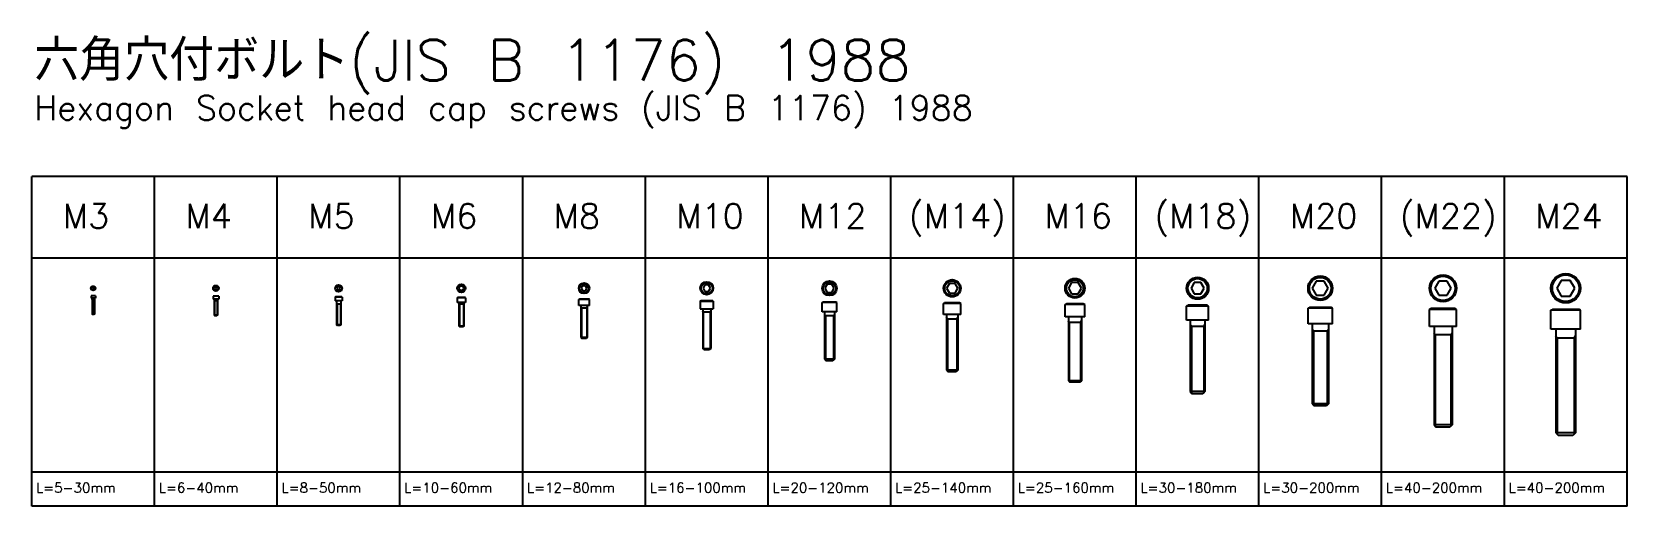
# Model space of a CAD drawing. Extents: x -344 to 1606, y -435 to 144.
import ezdxf

# ---------------------------------------------------------------- set-up
doc = ezdxf.new("R2010")
doc.units = 0
doc.header["$MEASUREMENT"] = 0
for name, color, linetype in [('Layer1', 5, 'CONTINUOUS'), ('Layer3', 4, 'CONTINUOUS'), ('Layer4', 6, 'CONTINUOUS')]:
    doc.layers.add(name, color=color, linetype=linetype)
doc.styles.get("Standard").update_dxf_attribs({"font": 'txt', "bigfont": 'bigfont'})

msp = doc.modelspace()

# ---------------------------------------------------------------- linework, layer by layer
at = {"layer": 'Layer1'}
for p, q in [((1606.4, -32.3), (-343.6, -32.3)), ((-343.6, -435), (-343.6, -32.3)), ((-193.6, -435), (-193.6, -32.3)), ((-43.6, -435), (-43.6, -32.3)), ((106.4, -435), (106.4, -32.3)), ((256.4, -435), (256.4, -32.3)), ((406.4, -435), (406.4, -32.3)), ((556.4, -435), (556.4, -32.3)), ((706.4, -435), (706.4, -32.3)), ((856.4, -435), (856.4, -32.3)), ((1006.4, -435), (1006.4, -32.3)), ((1156.4, -435), (1156.4, -32.3)), ((1306.4, -435), (1306.4, -32.3)), ((1456.4, -435), (1456.4, -32.3)), ((1606.4, -435), (1606.4, -32.3)), ((1606.4, -132.3), (-343.6, -132.3)), ((1606.4, -393.7), (-343.6, -393.7)), ((1606.4, -435), (-343.6, -435))]:
    msp.add_line(p, q, dxfattribs=at)
at = {"layer": 'Layer3'}
for p, q in [((-269.3, -167.6), (-270, -168.9)), ((-270, -168.9), (-269.3, -170.1)), ((-267.8, -167.6), (-269.3, -167.6)), ((-269.3, -170.1), (-267.8, -170.1)), ((-267.1, -168.9), (-267.8, -167.6)), ((-267.8, -170.1), (-267.1, -168.9)), ((-119.4, -167.4), (-120.3, -168.9)), ((-120.3, -168.9), (-119.4, -170.4)), ((-117.7, -167.4), (-119.4, -167.4)), ((-119.4, -170.4), (-117.7, -170.4)), ((-116.8, -168.9), (-117.7, -167.4)), ((-117.7, -170.4), (-116.8, -168.9)), ((30.3, -166.9), (29.1, -168.9)), ((29.1, -168.9), (30.3, -170.9)), ((32.6, -166.9), (30.3, -166.9)), ((30.3, -170.9), (32.6, -170.9)), ((33.7, -168.9), (32.6, -166.9)), ((32.6, -170.9), (33.7, -168.9)), ((180, -166.4), (178.5, -168.9)), ((178.5, -168.9), (180, -171.4)), ((182.9, -166.4), (180, -166.4)), ((180, -171.4), (182.9, -171.4)), ((184.3, -168.9), (182.9, -166.4)), ((182.9, -171.4), (184.3, -168.9)), ((329.7, -165.9), (328, -168.9)), ((328, -168.9), (329.7, -171.9)), ((333.2, -165.9), (329.7, -165.9)), ((329.7, -171.9), (333.2, -171.9)), ((334.9, -168.9), (333.2, -165.9)), ((333.2, -171.9), (334.9, -168.9)), ((479.1, -164.9), (476.8, -168.9)), ((476.8, -168.9), (479.1, -172.9)), ((483.7, -164.9), (479.1, -164.9)), ((479.1, -172.9), (483.7, -172.9)), ((486.1, -168.9), (483.7, -164.9)), ((483.7, -172.9), (486.1, -168.9)), ((628.5, -163.9), (625.7, -168.9)), ((625.7, -168.9), (628.5, -173.9)), ((634.3, -163.9), (628.5, -163.9)), ((628.5, -173.9), (634.3, -173.9)), ((637.2, -168.9), (634.3, -163.9)), ((634.3, -173.9), (637.2, -168.9)), ((778, -162.9), (774.5, -168.9)), ((774.5, -168.9), (778, -174.9)), ((784.9, -162.9), (778, -162.9)), ((778, -174.9), (784.9, -174.9)), ((788.4, -168.9), (784.9, -162.9)), ((784.9, -174.9), (788.4, -168.9)), ((927.4, -161.9), (923.4, -168.9)), ((923.4, -168.9), (927.4, -175.9)), ((935.5, -161.9), (927.4, -161.9)), ((939.5, -168.9), (935.5, -161.9)), ((935.5, -175.9), (939.5, -168.9)), ((1077.4, -161.9), (1073.4, -168.9)), ((1073.4, -168.9), (1077.4, -175.9)), ((1085.5, -161.9), (1077.4, -161.9)), ((1089.5, -168.9), (1085.5, -161.9)), ((1085.5, -175.9), (1089.5, -168.9)), ((1226.5, -160.4), (1221.6, -168.9)), ((1221.6, -168.9), (1226.5, -177.4)), ((1236.3, -160.4), (1226.5, -160.4)), ((1241.2, -168.9), (1236.3, -160.4)), ((1236.3, -177.4), (1241.2, -168.9)), ((1376.5, -160.4), (1371.6, -168.9)), ((1371.6, -168.9), (1376.5, -177.4)), ((1386.3, -160.4), (1376.5, -160.4)), ((1391.2, -168.9), (1386.3, -160.4)), ((1386.3, -177.4), (1391.2, -168.9)), ((1525.9, -159.4), (1520.5, -168.9)), ((1520.5, -168.9), (1525.9, -178.4)), ((1536.9, -159.4), (1525.9, -159.4)), ((1542.4, -168.9), (1536.9, -159.4)), ((1536.9, -178.4), (1542.4, -168.9)), ((-271.3, -178.3), (-271, -178.1)), ((-265.8, -178.3), (-271.3, -178.3)), ((-271.3, -178.3), (-271.3, -181.1)), ((-265.8, -181.1), (-271.3, -181.1)), ((-266.2, -178.1), (-271, -178.1)), ((-270.1, -181.1), (-270.1, -200.5)), ((-269.8, -183.1), (-270.1, -182.7)), ((-267.1, -183.1), (-270.1, -183.1)), ((-269.8, -183.1), (-269.8, -200.8)), ((-267.3, -183.1), (-267.1, -182.7)), ((-267.3, -183.1), (-267.3, -200.8)), ((-267.1, -181.1), (-267.1, -200.5)), ((-265.8, -178.3), (-266.2, -178.1)), ((-265.8, -178.3), (-265.8, -181.1)), ((-122.1, -178.7), (-121.5, -178.4)), ((-115.1, -178.7), (-122.1, -178.7)), ((-122.1, -178.7), (-122.1, -182.4)), ((-115.1, -182.4), (-122.1, -182.4)), ((-115.6, -178.4), (-121.5, -178.4)), ((-120.6, -182.4), (-120.6, -201.6)), ((-120.2, -184.4), (-120.6, -183.8)), ((-116.6, -184.4), (-120.6, -184.4)), ((-120.2, -184.4), (-120.2, -202)), ((-116.9, -184.4), (-116.6, -183.8)), ((-116.9, -184.4), (-116.9, -202)), ((-116.6, -182.4), (-116.6, -201.6)), ((-115.1, -178.7), (-115.6, -178.4)), ((-115.1, -178.7), (-115.1, -182.4)), ((27.2, -179.7), (27.7, -179.4)), ((35.7, -179.7), (27.2, -179.7)), ((27.2, -179.7), (27.2, -184.4)), ((35.7, -184.4), (27.2, -184.4)), ((35.2, -179.4), (27.7, -179.4)), ((28.9, -184.4), (28.9, -213.5)), ((29.4, -188.4), (28.9, -187.7)), ((33.9, -188.4), (28.9, -188.4)), ((29.4, -188.4), (29.4, -214)), ((33.5, -188.4), (33.9, -187.7)), ((33.5, -188.4), (33.5, -214)), ((33.9, -184.4), (33.9, -213.5)), ((35.7, -179.7), (35.2, -179.4)), ((35.7, -179.7), (35.7, -184.4)), ((176.4, -180.6), (177.1, -180.2)), ((186.4, -180.6), (176.4, -180.6)), ((176.4, -180.6), (176.4, -186.2)), ((186.4, -186.2), (176.4, -186.2)), ((185.7, -180.2), (177.1, -180.2)), ((178.4, -186.2), (178.4, -215.2)), ((179, -188.2), (178.4, -187.2)), ((184.4, -188.2), (178.4, -188.2)), ((179, -188.2), (179, -215.7)), ((183.9, -188.2), (184.4, -187.2)), ((183.9, -188.2), (183.9, -215.7)), ((184.4, -186.2), (184.4, -215.2)), ((186.4, -180.6), (185.7, -180.2)), ((186.4, -180.6), (186.4, -186.2)), ((324.9, -182.6), (325.8, -182.1)), ((337.9, -182.6), (324.9, -182.6)), ((324.9, -190.1), (324.9, -182.6)), ((337.9, -190.1), (324.9, -190.1)), ((337.1, -182.1), (325.8, -182.1)), ((327.4, -190.1), (327.4, -228.9)), ((328.2, -193.1), (327.4, -191.8)), ((335.4, -193.1), (327.4, -193.1)), ((328.2, -193.1), (328.2, -229.6)), ((334.7, -193.1), (335.4, -191.8)), ((334.7, -193.1), (334.7, -229.6)), ((335.4, -190.1), (335.4, -228.9)), ((337.9, -182.6), (337.1, -182.1)), ((337.9, -190.1), (337.9, -182.6)), ((473.4, -184.5), (474.5, -183.9)), ((473.4, -184.5), (489.4, -184.5)), ((473.4, -184.5), (473.4, -193.9)), ((473.4, -193.9), (489.4, -193.9)), ((474.5, -183.9), (488.4, -183.9)), ((476.4, -193.9), (476.4, -242.4)), ((486.4, -193.9), (486.4, -242.4)), ((489.4, -184.5), (488.4, -183.9)), ((489.4, -184.5), (489.4, -193.9)), ((622.4, -186.4), (623.6, -185.7)), ((640.4, -186.4), (622.4, -186.4)), ((622.4, -197.7), (622.4, -186.4)), ((639.2, -185.7), (623.6, -185.7)), ((640.4, -186.4), (639.2, -185.7)), ((640.4, -197.7), (640.4, -186.4)), ((770.9, -187.6), (772.3, -186.8)), ((791.9, -187.6), (770.9, -187.6)), ((770.9, -200.8), (770.9, -187.6)), ((790.7, -186.8), (772.1, -186.8)), ((791.9, -187.6), (790.5, -186.8)), ((791.9, -200.8), (791.9, -187.6)), ((919.4, -188.8), (921.2, -187.8)), ((943.4, -188.8), (919.4, -188.8)), ((919.4, -203.8), (919.4, -188.8)), ((941.7, -187.8), (921.2, -187.8)), ((927.4, -175.9), (935.5, -175.9)), ((943.4, -188.8), (941.7, -187.8)), ((943.4, -203.8), (943.4, -188.8)), ((1067.9, -190.7), (1069.7, -189.7)), ((1067.9, -207.7), (1067.9, -190.7)), ((1094.9, -190.7), (1067.9, -190.7)), ((1093.2, -189.7), (1069.7, -189.7)), ((1077.4, -175.9), (1085.5, -175.9)), ((1094.9, -190.7), (1093.2, -189.7)), ((1094.9, -207.7), (1094.9, -190.7)), ((1216.4, -193.4), (1218.2, -192.4)), ((1246.4, -193.4), (1216.4, -193.4)), ((1216.4, -212.4), (1216.4, -193.4)), ((1244.7, -192.4), (1218.2, -192.4)), ((1226.5, -177.4), (1236.3, -177.4)), ((1246.4, -193.4), (1244.7, -192.4)), ((1246.4, -212.4), (1246.4, -193.4)), ((1364.9, -194.7), (1366.7, -193.7)), ((1364.9, -215.7), (1364.9, -194.7)), ((1397.9, -194.7), (1364.9, -194.7)), ((1396.2, -193.7), (1366.7, -193.7)), ((1376.5, -177.4), (1386.3, -177.4)), ((1397.9, -194.7), (1396.2, -193.7)), ((1397.9, -215.7), (1397.9, -194.7)), ((1513.4, -195.8), (1515.2, -194.8)), ((1547.7, -194.8), (1515.2, -194.8)), ((1525.9, -178.4), (1536.9, -178.4)), ((1549.4, -195.8), (1547.7, -194.8)), ((-267.1, -200.5), (-270.1, -200.5)), ((-270.1, -200.5), (-269.5, -201.1)), ((-267.7, -201.1), (-269.5, -201.1)), ((-267.1, -200.5), (-267.7, -201.1)), ((-116.6, -201.6), (-120.6, -201.6)), ((-120.6, -201.6), (-119.8, -202.4)), ((-117.4, -202.4), (-119.8, -202.4)), ((-116.6, -201.6), (-117.4, -202.4)), ((33.9, -213.5), (28.9, -213.5)), ((29.8, -214.4), (28.9, -213.5)), ((33, -214.4), (29.8, -214.4)), ((33.9, -213.5), (33, -214.4)), ((477.2, -197.9), (476.4, -196.4)), ((476.4, -197.9), (486.4, -197.9)), ((477.2, -197.9), (477.2, -243.2)), ((485.6, -197.9), (486.4, -196.4)), ((485.6, -197.9), (485.6, -243.2)), ((640.4, -197.7), (622.4, -197.7)), ((625.4, -197.7), (625.4, -255.7)), ((626.4, -202.7), (625.4, -201)), ((637.4, -202.7), (625.4, -202.7)), ((626.4, -202.7), (626.4, -256.7)), ((636.4, -202.7), (637.4, -201)), ((636.4, -202.7), (636.4, -256.7)), ((637.4, -197.7), (637.4, -255.7)), ((791.9, -200.8), (770.9, -200.8)), ((774.4, -200.8), (774.4, -268.8)), ((775.6, -206.8), (774.4, -204.7)), ((788.4, -206.8), (774.4, -206.8)), ((775.6, -206.8), (775.6, -270)), ((787.2, -206.8), (788.4, -204.7)), ((787.2, -206.8), (787.2, -270)), ((788.4, -200.8), (788.4, -268.8)), ((943.4, -203.8), (919.4, -203.8)), ((923.4, -203.8), (923.4, -281.8)), ((924.6, -210.8), (923.4, -208.7)), ((939.4, -210.8), (923.4, -210.8)), ((924.6, -210.8), (924.6, -283)), ((938.2, -210.8), (939.4, -208.7)), ((938.2, -210.8), (938.2, -283)), ((939.4, -203.8), (939.4, -281.8)), ((1094.9, -207.7), (1067.9, -207.7)), ((1072.4, -207.7), (1072.4, -295.2)), ((1073.9, -215.7), (1072.4, -213.1)), ((1088.9, -215.7), (1090.4, -213.1)), ((1090.4, -207.7), (1090.4, -295.2)), ((1246.4, -212.4), (1216.4, -212.4)), ((1221.4, -212.4), (1221.4, -309.9)), ((1241.4, -212.4), (1241.4, -309.9)), ((1513.4, -218.8), (1513.4, -195.8)), ((1549.4, -195.8), (1513.4, -195.8)), ((1549.4, -218.8), (1549.4, -195.8)), ((183.9, -215.2), (178.4, -215.2)), ((178.4, -215.2), (179.4, -216.2)), ((183.4, -216.2), (179.4, -216.2)), ((184.4, -215.2), (183.4, -216.2)), ((334.7, -228.9), (327.4, -228.9)), ((327.4, -228.9), (328.6, -230.1)), ((334.2, -230.1), (328.6, -230.1)), ((335.4, -228.9), (334.2, -230.1)), ((1090.4, -215.7), (1072.4, -215.7)), ((1073.9, -215.7), (1073.9, -296.7)), ((1088.9, -215.7), (1088.9, -296.7)), ((1222.9, -221.4), (1221.4, -218.8)), ((1241.4, -221.4), (1221.4, -221.4)), ((1222.9, -221.4), (1222.9, -311.4)), ((1239.9, -221.4), (1241.4, -218.8)), ((1239.9, -221.4), (1239.9, -311.4)), ((1397.9, -215.7), (1364.9, -215.7)), ((1370.4, -215.7), (1370.4, -335.7)), ((1371.8, -225.7), (1370.4, -223.4)), ((1392.4, -225.7), (1370.4, -225.7)), ((1371.8, -225.7), (1371.8, -337.1)), ((1391.1, -225.7), (1392.4, -223.4)), ((1391.1, -225.7), (1391.1, -337.1)), ((1392.4, -215.7), (1392.4, -335.7)), ((1549.4, -218.8), (1513.4, -218.8)), ((1519.4, -218.8), (1519.4, -345.5)), ((1521.1, -229.8), (1519.4, -226.9)), ((1543.4, -229.8), (1519.4, -229.8)), ((1521.1, -229.8), (1521.1, -347.1)), ((1541.8, -229.8), (1543.4, -226.9)), ((1541.8, -229.8), (1541.8, -347.1)), ((1543.4, -218.8), (1543.4, -345.5)), ((477.9, -243.9), (476.4, -242.4)), ((476.4, -242.4), (485.6, -242.4)), ((477.9, -243.9), (484.9, -243.9)), ((486.4, -242.4), (484.9, -243.9)), ((636.4, -255.7), (625.4, -255.7)), ((625.4, -255.7), (627.4, -257.7)), ((635.4, -257.7), (627.4, -257.7)), ((637.4, -255.7), (635.4, -257.7)), ((788.4, -268.8), (774.4, -268.8)), ((774.4, -268.8), (776.4, -270.8)), ((786.4, -270.8), (776.4, -270.8)), ((788.4, -268.8), (786.4, -270.8)), ((939.4, -281.8), (923.4, -281.8)), ((923.4, -281.8), (925.4, -283.8)), ((937.4, -283.8), (925.4, -283.8)), ((939.4, -281.8), (937.4, -283.8)), ((1090.4, -295.2), (1072.4, -295.2)), ((1072.4, -295.2), (1074.9, -297.7)), ((1087.9, -297.7), (1074.9, -297.7)), ((1090.4, -295.2), (1087.9, -297.7)), ((1241.4, -309.9), (1221.4, -309.9)), ((1221.4, -309.9), (1223.9, -312.4)), ((1241.4, -309.9), (1238.9, -312.4)), ((1238.9, -312.4), (1223.9, -312.4)), ((1392.4, -335.7), (1370.4, -335.7)), ((1370.4, -335.7), (1373.1, -338.4)), ((1389.7, -338.4), (1373.1, -338.4)), ((1392.4, -335.7), (1389.7, -338.4)), ((1543.4, -345.5), (1519.4, -345.5)), ((1519.4, -345.5), (1522.7, -348.8)), ((1540.1, -348.8), (1522.7, -348.8)), ((1543.4, -345.5), (1540.1, -348.8))]:
    msp.add_line(p, q, dxfattribs=at)
for centre, radius in [((1081.4, -168.9), 13.5), ((1231.4, -168.9), 15), ((1231.4, -168.9), 13.3), ((1381.4, -168.9), 16.5), ((1381.4, -168.9), 14.8), ((1531.4, -168.9), 18), ((1531.4, -168.9), 16.3), ((-268.6, -168.9), 2.75), ((-268.6, -168.9), 2.4), ((-118.6, -168.9), 3.5), ((-118.6, -168.9), 2.98), ((31.4, -168.9), 4.25), ((31.4, -168.9), 3.73), ((181.4, -168.9), 5), ((181.4, -168.9), 4.31), ((331.4, -168.9), 6.5), ((331.4, -168.9), 5.63), ((481.4, -168.9), 8), ((481.4, -168.9), 6.96), ((631.4, -168.9), 9), ((631.4, -168.9), 7.79), ((781.4, -168.9), 10.5), ((781.4, -168.9), 9.11), ((931.4, -168.9), 12), ((931.4, -168.9), 10.3), ((1081.4, -168.9), 11.8)]:
    msp.add_circle(centre, radius, dxfattribs=at)

# ---------------------------------------------------------------- texts
at = {"layer": 'Layer4', "attachment_point": 1}
for s, insert, char_height, width in [('六角穴付ボルト{\\Ftxt.shx;(JIS B }1176{\\Ftxt.shx;)}\u30001988', (-340.7, 134.7), 50, 1594.507), ('Hexagon Socket head cap screws (JIS B 1176) 1988', (-340.7, 66.5), 30, 2653.405), ('M3', (-305.7, -65.6), 30, 75.034), ('M4', (-155.7, -65.6), 30, 75.034), ('M5', (-5.7, -65.6), 30, 75.034), ('M6', (144.3, -65.6), 30, 75.034), ('M8', (294.3, -65.6), 30, 75.034), ('M10', (444.3, -65.6), 30, 75.034), ('M12', (594.3, -65.6), 30, 75.034), ('(M14)', (728.7, -65.6), 30, 75.034), ('M16', (894.3, -65.6), 30, 75.034), ('(M18)', (1028.7, -65.6), 30, 75.034), ('M20', (1194.3, -65.6), 30, 75.034), ('(M22)', (1328.7, -65.6), 30, 75.034), ('M24', (1494.3, -65.6), 30, 75.034), ('L=5-30mm', (-338.4, -406.6), 12, 2653.405), ('L=6-40mm', (-188.4, -406.6), 12, 2653.405), ('L=8-50mm', (-38.4, -406.6), 12, 2653.405), ('L=10-60mm', (111.6, -406.6), 12, 2653.405), ('L=12-80mm', (261.6, -406.6), 12, 2653.405), ('L=16-100mm', (411.6, -406.6), 12, 2653.405), ('L=20-120mm', (561.6, -406.6), 12, 2653.405), ('L=25-140mm', (711.6, -406.6), 12, 2653.405), ('L=25-160mm', (861.6, -406.6), 12, 2653.405), ('L=30-180mm', (1011.6, -406.6), 12, 2653.405), ('L=30-200mm', (1161.6, -406.6), 12, 2653.405), ('L=40-200mm', (1311.6, -406.6), 12, 2653.405), ('L=40-200mm', (1461.6, -406.6), 12, 2653.405)]:
    msp.add_mtext(s, dxfattribs=dict(at, insert=insert, char_height=char_height, width=width))

doc.saveas('drawing.dxf')
